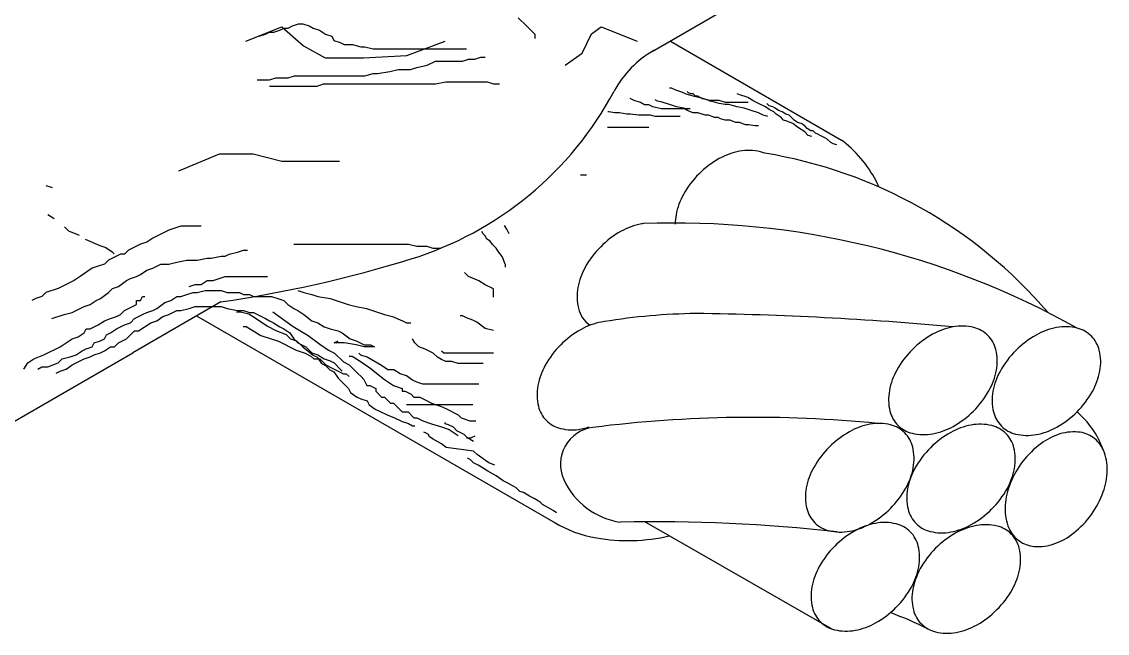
# Model space of a CAD drawing. Extents: x -800 to 12181, y -6101 to 2255.
# Drawn here: x 11433.9 to 11495.1, y 1211.7 to 1246.2 of the extents above; entities that cross this region are included whole.
import ezdxf

# ---------------------------------------------------------------- set-up
doc = ezdxf.new("R2010")
doc.units = 0
doc.header["$MEASUREMENT"] = 0
doc.layers.add('15', color=1, linetype='CONTINUOUS')

msp = doc.modelspace()

# ---------------------------------------------------------------- linework, layer by layer
at = {"layer": '15'}
for p, q in [((11479.928, 1250.546, -8.914), (11469.455, 1244.476, -8.914)), ((11470.489, 1245.075, -8.914), (11480.131, 1239.496, -8.914)), ((11445.115, 1230.368, -8.914), (11440.157, 1227.495, -8.914)), ((11443.75, 1229.577, -8.914), (11464.111, 1217.822, -8.914)), ((11423.584, 1217.927, -8.914), (11440.157, 1227.495, -8.914)), ((11479.566, 1211.921, -8.914), (11469.041, 1217.953, -8.914))]:
    msp.add_line(p, q, dxfattribs=at)
at = {"layer": '15', "color": 1}
for p, q in [((11461.903, 1246.397, -8.914), (11462.371, 1245.93, -8.914)), ((11448.459, 1245.696, -8.914), (11448.693, 1245.813, -8.914)), ((11448.693, 1245.813, -8.914), (11448.927, 1245.813, -8.914)), ((11448.927, 1245.813, -8.914), (11449.161, 1245.93, -8.914)), ((11449.161, 1245.93, -8.914), (11449.512, 1246.047, -8.914)), ((11449.512, 1246.047, -8.914), (11449.745, 1246.047, -8.914)), ((11449.745, 1246.047, -8.914), (11450.096, 1245.93, -8.914)), ((11450.096, 1245.93, -8.914), (11450.33, 1245.813, -8.914)), ((11450.33, 1245.813, -8.914), (11450.681, 1245.696, -8.914)), ((11462.371, 1245.93, -8.914), (11462.838, 1245.463, -8.914)), ((11447.29, 1245.346, -8.914), (11447.641, 1245.463, -8.914)), ((11447.641, 1245.463, -8.914), (11447.875, 1245.58, -8.914)), ((11447.875, 1245.58, -8.914), (11448.109, 1245.58, -8.914)), ((11448.109, 1245.58, -8.914), (11448.459, 1245.696, -8.914)), ((11450.681, 1245.696, -8.914), (11451.031, 1245.463, -8.914)), ((11451.031, 1245.463, -8.914), (11451.382, 1245.346, -8.914)), ((11451.382, 1245.346, -8.914), (11451.499, 1245.112, -8.914)), ((11462.838, 1245.463, -8.914), (11462.838, 1245.229, -8.914)), ((11451.499, 1245.112, -8.914), (11451.85, 1244.995, -8.914)), ((11451.85, 1244.995, -8.914), (11452.083, 1244.878, -8.914)), ((11452.083, 1244.878, -8.914), (11452.551, 1244.878, -8.914)), ((11452.551, 1244.878, -8.914), (11453.019, 1244.762, -8.914)), ((11453.019, 1244.762, -8.914), (11453.252, 1244.762, -8.914)), ((11453.252, 1244.762, -8.914), (11453.72, 1244.645, -8.914)), ((11453.72, 1244.645, -8.914), (11458.981, 1244.645, -8.914)), ((11456.76, 1243.71, -8.914), (11457.227, 1243.944, -8.914)), ((11457.227, 1243.944, -8.914), (11458.747, 1243.944, -8.914)), ((11458.747, 1243.944, -8.914), (11459.098, 1244.061, -8.914)), ((11459.098, 1244.061, -8.914), (11459.448, 1244.061, -8.914)), ((11459.448, 1244.061, -8.914), (11459.799, 1244.177, -8.914)), ((11459.799, 1244.177, -8.914), (11460.033, 1244.177, -8.914)), ((11453.954, 1243.243, -8.914), (11454.655, 1243.36, -8.914)), ((11454.655, 1243.36, -8.914), (11455.123, 1243.476, -8.914)), ((11455.123, 1243.476, -8.914), (11455.824, 1243.476, -8.914)), ((11455.824, 1243.476, -8.914), (11456.175, 1243.593, -8.914)), ((11456.175, 1243.593, -8.914), (11456.76, 1243.71, -8.914)), ((11447.174, 1242.892, -8.914), (11447.875, 1242.892, -8.914)), ((11447.875, 1242.892, -8.914), (11448.226, 1243.009, -8.914)), ((11448.226, 1243.009, -8.914), (11448.927, 1243.009, -8.914)), ((11448.927, 1243.009, -8.914), (11449.278, 1243.126, -8.914)), ((11449.278, 1243.126, -8.914), (11453.252, 1243.126, -8.914)), ((11453.252, 1243.126, -8.914), (11453.72, 1243.243, -8.914)), ((11453.72, 1243.243, -8.914), (11453.954, 1243.243, -8.914)), ((11457.227, 1242.658, -8.914), (11457.812, 1242.775, -8.914)), ((11457.812, 1242.775, -8.914), (11460.15, 1242.775, -8.914)), ((11460.15, 1242.775, -8.914), (11460.5, 1242.658, -8.914)), ((11447.875, 1242.542, -8.914), (11450.564, 1242.542, -8.914)), ((11450.564, 1242.542, -8.914), (11450.914, 1242.658, -8.914)), ((11450.914, 1242.658, -8.914), (11457.227, 1242.658, -8.914)), ((11460.5, 1242.658, -8.914), (11460.851, 1242.658, -8.914)), ((11470.554, 1242.425, -8.914), (11470.437, 1242.425, -8.914)), ((11470.788, 1242.308, -8.914), (11470.554, 1242.425, -8.914)), ((11471.138, 1242.191, -8.914), (11470.788, 1242.308, -8.914)), ((11471.372, 1242.074, -8.914), (11471.138, 1242.191, -8.914)), ((11471.502, 1242.162, -8.914), (11471.435, 1242.229, -8.914)), ((11471.636, 1242.095, -8.914), (11471.502, 1242.162, -8.914)), ((11468.45, 1241.724, -8.914), (11468.216, 1241.841, -8.914)), ((11468.8, 1241.607, -8.914), (11468.45, 1241.724, -8.914)), ((11469.034, 1241.49, -8.914), (11468.8, 1241.607, -8.914)), ((11469.761, 1241.694, -8.914), (11469.627, 1241.761, -8.914)), ((11470.029, 1241.627, -8.914), (11469.761, 1241.694, -8.914)), ((11470.431, 1241.493, -8.914), (11470.029, 1241.627, -8.914)), ((11471.84, 1241.957, -8.914), (11471.372, 1242.074, -8.914)), ((11471.77, 1242.095, -8.914), (11471.636, 1242.095, -8.914)), ((11471.904, 1241.961, -8.914), (11471.77, 1242.095, -8.914)), ((11472.308, 1241.841, -8.914), (11471.84, 1241.957, -8.914)), ((11472.038, 1241.961, -8.914), (11471.904, 1241.961, -8.914)), ((11472.172, 1241.894, -8.914), (11472.038, 1241.961, -8.914)), ((11472.306, 1241.827, -8.914), (11472.172, 1241.894, -8.914)), ((11472.574, 1241.761, -8.914), (11472.306, 1241.827, -8.914)), ((11472.658, 1241.724, -8.914), (11472.308, 1241.841, -8.914)), ((11472.708, 1241.694, -8.914), (11472.574, 1241.761, -8.914)), ((11473.243, 1241.724, -8.914), (11472.658, 1241.724, -8.914)), ((11472.976, 1241.627, -8.914), (11472.708, 1241.694, -8.914)), ((11473.244, 1241.56, -8.914), (11472.976, 1241.627, -8.914)), ((11473.593, 1241.607, -8.914), (11473.243, 1241.724, -8.914)), ((11473.578, 1241.493, -8.914), (11473.244, 1241.56, -8.914)), ((11474.879, 1241.607, -8.914), (11473.593, 1241.607, -8.914)), ((11474.449, 1242.028, -8.914), (11474.248, 1242.095, -8.914)), ((11474.65, 1241.961, -8.914), (11474.449, 1242.028, -8.914)), ((11474.851, 1241.894, -8.914), (11474.65, 1241.961, -8.914)), ((11475.186, 1241.694, -8.914), (11474.851, 1241.894, -8.914)), ((11475.454, 1241.56, -8.914), (11475.186, 1241.694, -8.914)), ((11475.855, 1241.359, -8.914), (11475.454, 1241.56, -8.914)), ((11476.056, 1241.426, -8.914), (11475.922, 1241.56, -8.914)), ((11467.015, 1241.091, -8.914), (11466.948, 1241.091, -8.914)), ((11467.35, 1241.024, -8.914), (11467.015, 1241.091, -8.914)), ((11467.618, 1241.024, -8.914), (11467.35, 1241.024, -8.914)), ((11468.02, 1240.957, -8.914), (11467.618, 1241.024, -8.914)), ((11468.221, 1240.957, -8.914), (11468.02, 1240.957, -8.914)), ((11468.69, 1240.89, -8.914), (11468.221, 1240.957, -8.914)), ((11469.359, 1240.89, -8.914), (11468.69, 1240.89, -8.914)), ((11469.268, 1241.49, -8.914), (11469.034, 1241.49, -8.914)), ((11469.502, 1241.373, -8.914), (11469.268, 1241.49, -8.914)), ((11469.627, 1240.823, -8.914), (11469.359, 1240.89, -8.914)), ((11469.969, 1241.256, -8.914), (11469.502, 1241.373, -8.914)), ((11471.606, 1241.256, -8.914), (11469.969, 1241.256, -8.914)), ((11470.833, 1241.359, -8.914), (11470.431, 1241.493, -8.914)), ((11471.235, 1241.292, -8.914), (11470.833, 1241.359, -8.914)), ((11471.435, 1241.158, -8.914), (11471.235, 1241.292, -8.914)), ((11471.77, 1241.024, -8.914), (11471.435, 1241.158, -8.914)), ((11472.038, 1241.024, -8.914), (11471.77, 1241.024, -8.914)), ((11472.44, 1240.89, -8.914), (11472.038, 1241.024, -8.914)), ((11472.641, 1240.89, -8.914), (11472.44, 1240.89, -8.914)), ((11472.842, 1240.823, -8.914), (11472.641, 1240.89, -8.914)), ((11473.779, 1241.493, -8.914), (11473.578, 1241.493, -8.914)), ((11474.047, 1241.426, -8.914), (11473.779, 1241.493, -8.914)), ((11474.248, 1241.359, -8.914), (11474.047, 1241.426, -8.914)), ((11474.65, 1241.292, -8.914), (11474.248, 1241.359, -8.914)), ((11475.052, 1241.158, -8.914), (11474.65, 1241.292, -8.914)), ((11475.454, 1241.024, -8.914), (11475.052, 1241.158, -8.914)), ((11475.722, 1240.89, -8.914), (11475.454, 1241.024, -8.914)), ((11475.989, 1240.823, -8.914), (11475.722, 1240.89, -8.914)), ((11476.056, 1241.225, -8.914), (11475.855, 1241.359, -8.914)), ((11476.257, 1241.359, -8.914), (11476.056, 1241.426, -8.914)), ((11476.324, 1241.091, -8.914), (11476.056, 1241.225, -8.914)), ((11476.391, 1241.292, -8.914), (11476.257, 1241.359, -8.914)), ((11476.458, 1240.957, -8.914), (11476.324, 1241.091, -8.914)), ((11476.592, 1241.158, -8.914), (11476.391, 1241.292, -8.914)), ((11476.726, 1240.757, -8.914), (11476.458, 1240.957, -8.914)), ((11476.793, 1241.091, -8.914), (11476.592, 1241.158, -8.914)), ((11476.994, 1240.957, -8.914), (11476.793, 1241.091, -8.914)), ((11477.195, 1240.89, -8.914), (11476.994, 1240.957, -8.914)), ((11477.463, 1240.623, -8.914), (11477.195, 1240.89, -8.914)), ((11471.034, 1240.823, -8.914), (11469.627, 1240.823, -8.914)), ((11472.976, 1240.757, -8.914), (11472.842, 1240.823, -8.914)), ((11473.177, 1240.757, -8.914), (11472.976, 1240.757, -8.914)), ((11473.311, 1240.69, -8.914), (11473.177, 1240.757, -8.914)), ((11473.578, 1240.623, -8.914), (11473.311, 1240.69, -8.914)), ((11473.846, 1240.623, -8.914), (11473.578, 1240.623, -8.914)), ((11474.181, 1240.489, -8.914), (11473.846, 1240.623, -8.914)), ((11474.382, 1240.489, -8.914), (11474.181, 1240.489, -8.914)), ((11474.717, 1240.355, -8.914), (11474.382, 1240.489, -8.914)), ((11474.918, 1240.355, -8.914), (11474.717, 1240.355, -8.914)), ((11475.253, 1240.288, -8.914), (11474.918, 1240.355, -8.914)), ((11475.454, 1240.288, -8.914), (11475.253, 1240.288, -8.914)), ((11476.86, 1240.623, -8.914), (11476.726, 1240.757, -8.914)), ((11477.061, 1240.556, -8.914), (11476.86, 1240.623, -8.914)), ((11477.396, 1240.422, -8.914), (11477.061, 1240.556, -8.914)), ((11477.664, 1240.221, -8.914), (11477.396, 1240.422, -8.914)), ((11477.664, 1240.489, -8.914), (11477.463, 1240.623, -8.914)), ((11477.865, 1240.422, -8.914), (11477.664, 1240.489, -8.914)), ((11478.065, 1240.288, -8.914), (11477.865, 1240.422, -8.914)), ((11478.199, 1240.154, -8.914), (11478.065, 1240.288, -8.914)), ((11469.268, 1240.205, -8.914), (11466.93, 1240.205, -8.914)), ((11478.065, 1239.953, -8.914), (11477.664, 1240.221, -8.914)), ((11478.266, 1239.752, -8.914), (11478.065, 1239.953, -8.914)), ((11478.4, 1240.02, -8.914), (11478.199, 1240.154, -8.914)), ((11478.467, 1239.686, -8.914), (11478.266, 1239.752, -8.914)), ((11478.534, 1240.02, -8.914), (11478.4, 1240.02, -8.914)), ((11478.668, 1239.886, -8.914), (11478.534, 1240.02, -8.914)), ((11478.802, 1239.819, -8.914), (11478.668, 1239.886, -8.914)), ((11478.936, 1239.752, -8.914), (11478.802, 1239.819, -8.914)), ((11479.204, 1239.619, -8.914), (11478.936, 1239.752, -8.914)), ((11479.338, 1239.552, -8.914), (11479.204, 1239.619, -8.914)), ((11479.539, 1239.351, -8.914), (11479.338, 1239.552, -8.914)), ((11479.673, 1239.284, -8.914), (11479.539, 1239.351, -8.914)), ((11479.874, 1239.217, -8.914), (11479.673, 1239.284, -8.914)), ((11465.761, 1237.517, -8.914), (11465.41, 1237.517, -8.914)), ((11435.249, 1236.933, -8.914), (11435.6, 1236.816, -8.914)), ((11435.366, 1235.297, -8.914), (11435.717, 1235.064, -8.914)), ((11436.302, 1234.596, -8.914), (11436.535, 1234.363, -8.914)), ((11436.535, 1234.363, -8.914), (11437.12, 1234.129, -8.914)), ((11442.189, 1234.417, -8.914), (11441.28, 1233.962, -8.914)), ((11442.871, 1234.644, -8.914), (11442.189, 1234.417, -8.914)), ((11444.008, 1234.644, -8.914), (11442.871, 1234.644, -8.914)), ((11459.917, 1234.197, -8.914), (11459.85, 1234.331, -8.914)), ((11460.051, 1234.063, -8.914), (11459.917, 1234.197, -8.914)), ((11461.256, 1234.465, -8.914), (11461.122, 1234.665, -8.914)), ((11461.39, 1234.197, -8.914), (11461.256, 1234.465, -8.914)), ((11437.471, 1233.895, -8.914), (11438.289, 1233.545, -8.914)), ((11438.289, 1233.545, -8.914), (11438.64, 1233.428, -8.914)), ((11440.598, 1233.621, -8.914), (11440.37, 1233.508, -8.914)), ((11440.939, 1233.735, -8.914), (11440.598, 1233.621, -8.914)), ((11441.28, 1233.962, -8.914), (11440.939, 1233.735, -8.914)), ((11449.238, 1233.621, -8.914), (11455.718, 1233.621, -8.914)), ((11455.718, 1233.621, -8.914), (11456.173, 1233.508, -8.914)), ((11460.117, 1233.929, -8.914), (11460.051, 1234.063, -8.914)), ((11460.318, 1233.795, -8.914), (11460.117, 1233.929, -8.914)), ((11460.452, 1233.594, -8.914), (11460.318, 1233.795, -8.914)), ((11460.653, 1233.394, -8.914), (11460.452, 1233.594, -8.914)), ((11438.64, 1233.428, -8.914), (11438.99, 1233.194, -8.914)), ((11438.99, 1233.194, -8.914), (11439.107, 1233.077, -8.914)), ((11439.461, 1233.053, -8.914), (11439.006, 1232.826, -8.914)), ((11439.688, 1233.053, -8.914), (11439.461, 1233.053, -8.914)), ((11439.915, 1233.281, -8.914), (11439.688, 1233.053, -8.914)), ((11440.143, 1233.394, -8.914), (11439.915, 1233.281, -8.914)), ((11440.37, 1233.508, -8.914), (11440.143, 1233.394, -8.914)), ((11444.577, 1232.826, -8.914), (11445.145, 1232.94, -8.914)), ((11445.145, 1232.94, -8.914), (11445.373, 1232.94, -8.914)), ((11445.373, 1232.94, -8.914), (11445.6, 1233.053, -8.914)), ((11445.6, 1233.053, -8.914), (11446.055, 1233.167, -8.914)), ((11446.055, 1233.167, -8.914), (11446.396, 1233.281, -8.914)), ((11446.396, 1233.281, -8.914), (11446.623, 1233.281, -8.914)), ((11456.173, 1233.508, -8.914), (11456.742, 1233.508, -8.914)), ((11456.742, 1233.508, -8.914), (11457.083, 1233.394, -8.914)), ((11457.083, 1233.394, -8.914), (11457.538, 1233.394, -8.914)), ((11460.787, 1233.193, -8.914), (11460.653, 1233.394, -8.914)), ((11460.988, 1232.925, -8.914), (11460.787, 1233.193, -8.914)), ((11461.055, 1232.791, -8.914), (11460.988, 1232.925, -8.914)), ((11438.21, 1232.372, -8.914), (11437.869, 1232.258, -8.914)), ((11438.551, 1232.485, -8.914), (11438.21, 1232.372, -8.914)), ((11438.779, 1232.712, -8.914), (11438.551, 1232.485, -8.914)), ((11439.006, 1232.826, -8.914), (11438.779, 1232.712, -8.914)), ((11441.28, 1232.258, -8.914), (11441.734, 1232.485, -8.914)), ((11441.734, 1232.485, -8.914), (11442.189, 1232.485, -8.914)), ((11442.189, 1232.485, -8.914), (11442.644, 1232.599, -8.914)), ((11442.644, 1232.599, -8.914), (11443.212, 1232.712, -8.914)), ((11443.212, 1232.712, -8.914), (11443.781, 1232.712, -8.914)), ((11443.781, 1232.712, -8.914), (11444.349, 1232.826, -8.914)), ((11444.349, 1232.826, -8.914), (11444.577, 1232.826, -8.914)), ((11461.122, 1232.59, -8.914), (11461.055, 1232.791, -8.914)), ((11461.189, 1232.456, -8.914), (11461.122, 1232.59, -8.914)), ((11461.189, 1232.323, -8.914), (11461.189, 1232.456, -8.914)), ((11437.187, 1231.803, -8.914), (11436.846, 1231.576, -8.914)), ((11437.869, 1232.258, -8.914), (11437.187, 1231.803, -8.914)), ((11440.029, 1231.69, -8.914), (11440.37, 1231.803, -8.914)), ((11440.37, 1231.803, -8.914), (11440.598, 1231.917, -8.914)), ((11440.598, 1231.917, -8.914), (11440.939, 1232.144, -8.914)), ((11440.939, 1232.144, -8.914), (11441.28, 1232.258, -8.914)), ((11445.032, 1231.69, -8.914), (11445.373, 1231.803, -8.914)), ((11445.373, 1231.803, -8.914), (11447.76, 1231.803, -8.914)), ((11459.098, 1231.792, -8.914), (11458.864, 1232.026, -8.914)), ((11459.682, 1231.558, -8.914), (11459.098, 1231.792, -8.914)), ((11435.936, 1231.122, -8.914), (11435.254, 1230.894, -8.914)), ((11436.846, 1231.576, -8.914), (11435.936, 1231.122, -8.914)), ((11438.779, 1230.894, -8.914), (11439.006, 1231.122, -8.914)), ((11439.006, 1231.122, -8.914), (11439.347, 1231.235, -8.914)), ((11439.347, 1231.235, -8.914), (11439.802, 1231.576, -8.914)), ((11439.802, 1231.576, -8.914), (11440.029, 1231.69, -8.914)), ((11443.326, 1231.235, -8.914), (11443.667, 1231.349, -8.914)), ((11443.667, 1231.349, -8.914), (11444.008, 1231.349, -8.914)), ((11444.008, 1231.349, -8.914), (11444.349, 1231.576, -8.914)), ((11444.349, 1231.576, -8.914), (11444.69, 1231.576, -8.914)), ((11444.69, 1231.576, -8.914), (11445.032, 1231.69, -8.914)), ((11460.033, 1231.325, -8.914), (11459.682, 1231.558, -8.914)), ((11460.5, 1231.091, -8.914), (11460.033, 1231.325, -8.914)), ((11460.5, 1230.624, -8.914), (11460.5, 1231.091, -8.914)), ((11434.686, 1230.553, -8.914), (11434.458, 1230.44, -8.914)), ((11435.027, 1230.667, -8.914), (11434.686, 1230.553, -8.914)), ((11435.254, 1230.894, -8.914), (11435.027, 1230.667, -8.914)), ((11438.096, 1230.44, -8.914), (11438.324, 1230.553, -8.914)), ((11438.324, 1230.553, -8.914), (11438.779, 1230.894, -8.914)), ((11440.598, 1230.44, -8.914), (11440.711, 1230.667, -8.914)), ((11440.711, 1230.667, -8.914), (11440.825, 1230.667, -8.914)), ((11442.303, 1230.44, -8.914), (11442.644, 1230.667, -8.914)), ((11442.644, 1230.667, -8.914), (11442.871, 1230.667, -8.914)), ((11442.871, 1230.667, -8.914), (11443.212, 1230.781, -8.914)), ((11443.212, 1230.781, -8.914), (11443.554, 1230.894, -8.914)), ((11443.554, 1230.894, -8.914), (11443.781, 1230.894, -8.914)), ((11443.781, 1230.894, -8.914), (11444.236, 1231.008, -8.914)), ((11444.236, 1231.008, -8.914), (11445.145, 1231.008, -8.914)), ((11445.145, 1231.008, -8.914), (11445.486, 1230.894, -8.914)), ((11445.486, 1230.894, -8.914), (11446.168, 1230.894, -8.914)), ((11446.168, 1230.894, -8.914), (11446.396, 1230.781, -8.914)), ((11446.396, 1230.781, -8.914), (11446.737, 1230.781, -8.914)), ((11446.737, 1230.781, -8.914), (11446.964, 1230.667, -8.914)), ((11446.964, 1230.667, -8.914), (11447.987, 1230.667, -8.914)), ((11447.987, 1230.667, -8.914), (11448.329, 1230.553, -8.914)), ((11448.329, 1230.553, -8.914), (11448.67, 1230.44, -8.914)), ((11449.465, 1231.008, -8.914), (11449.807, 1230.894, -8.914)), ((11449.807, 1230.894, -8.914), (11450.261, 1230.781, -8.914)), ((11450.261, 1230.781, -8.914), (11450.602, 1230.667, -8.914)), ((11450.602, 1230.667, -8.914), (11451.285, 1230.553, -8.914)), ((11451.285, 1230.553, -8.914), (11451.626, 1230.44, -8.914)), ((11436.732, 1229.758, -8.914), (11437.414, 1230.099, -8.914)), ((11437.414, 1230.099, -8.914), (11437.755, 1230.212, -8.914)), ((11437.755, 1230.212, -8.914), (11438.096, 1230.44, -8.914)), ((11439.461, 1229.644, -8.914), (11439.688, 1229.872, -8.914)), ((11439.688, 1229.872, -8.914), (11439.915, 1229.985, -8.914)), ((11439.915, 1229.985, -8.914), (11440.143, 1230.099, -8.914)), ((11440.143, 1230.099, -8.914), (11440.37, 1230.212, -8.914)), ((11440.37, 1230.44, -8.914), (11440.598, 1230.44, -8.914)), ((11440.37, 1230.212, -8.914), (11440.37, 1230.44, -8.914)), ((11440.939, 1229.758, -8.914), (11441.28, 1229.872, -8.914)), ((11441.28, 1229.872, -8.914), (11441.507, 1229.985, -8.914)), ((11441.507, 1229.985, -8.914), (11441.962, 1230.326, -8.914)), ((11441.962, 1230.326, -8.914), (11442.303, 1230.44, -8.914)), ((11442.189, 1229.644, -8.914), (11442.644, 1229.872, -8.914)), ((11442.644, 1229.872, -8.914), (11442.871, 1229.872, -8.914)), ((11442.871, 1229.872, -8.914), (11443.326, 1229.985, -8.914)), ((11443.326, 1229.985, -8.914), (11443.667, 1230.099, -8.914)), ((11443.667, 1230.099, -8.914), (11445.145, 1230.099, -8.914)), ((11445.145, 1230.099, -8.914), (11445.486, 1229.985, -8.914)), ((11445.486, 1229.985, -8.914), (11446.055, 1229.872, -8.914)), ((11446.055, 1229.872, -8.914), (11446.396, 1229.872, -8.914)), ((11446.396, 1229.872, -8.914), (11446.737, 1229.758, -8.914)), ((11448.67, 1230.44, -8.914), (11448.897, 1230.212, -8.914)), ((11448.897, 1230.212, -8.914), (11449.238, 1229.985, -8.914)), ((11449.238, 1229.985, -8.914), (11449.465, 1229.872, -8.914)), ((11449.465, 1229.872, -8.914), (11449.807, 1229.644, -8.914)), ((11451.626, 1230.44, -8.914), (11452.308, 1230.212, -8.914)), ((11452.308, 1230.212, -8.914), (11452.763, 1230.099, -8.914)), ((11452.763, 1230.099, -8.914), (11453.331, 1229.985, -8.914)), ((11453.331, 1229.985, -8.914), (11453.672, 1229.872, -8.914)), ((11453.672, 1229.872, -8.914), (11454.354, 1229.644, -8.914)), ((11435.595, 1229.417, -8.914), (11436.277, 1229.644, -8.914)), ((11436.277, 1229.644, -8.914), (11436.732, 1229.758, -8.914)), ((11438.21, 1229.076, -8.914), (11438.551, 1229.303, -8.914)), ((11438.551, 1229.303, -8.914), (11438.892, 1229.417, -8.914)), ((11438.892, 1229.417, -8.914), (11439.233, 1229.531, -8.914)), ((11439.233, 1229.531, -8.914), (11439.461, 1229.644, -8.914)), ((11440.029, 1229.19, -8.914), (11440.256, 1229.417, -8.914)), ((11440.256, 1229.417, -8.914), (11440.711, 1229.644, -8.914)), ((11440.711, 1229.644, -8.914), (11440.939, 1229.758, -8.914)), ((11441.166, 1229.19, -8.914), (11441.507, 1229.303, -8.914)), ((11441.507, 1229.303, -8.914), (11441.848, 1229.531, -8.914)), ((11441.848, 1229.531, -8.914), (11442.189, 1229.644, -8.914)), ((11446.005, 1229.806, -8.914), (11446.238, 1229.806, -8.914)), ((11446.238, 1229.806, -8.914), (11446.706, 1229.689, -8.914)), ((11446.706, 1229.689, -8.914), (11447.057, 1229.455, -8.914)), ((11446.737, 1229.758, -8.914), (11446.964, 1229.758, -8.914)), ((11446.964, 1229.758, -8.914), (11447.192, 1229.644, -8.914)), ((11447.057, 1229.455, -8.914), (11447.758, 1228.988, -8.914)), ((11447.192, 1229.644, -8.914), (11447.419, 1229.531, -8.914)), ((11447.419, 1229.531, -8.914), (11447.646, 1229.417, -8.914)), ((11447.646, 1229.417, -8.914), (11447.874, 1229.303, -8.914)), ((11447.874, 1229.303, -8.914), (11448.101, 1229.19, -8.914)), ((11448.049, 1229.798, -8.914), (11449.211, 1228.968, -8.914)), ((11449.807, 1229.644, -8.914), (11450.261, 1229.303, -8.914)), ((11450.261, 1229.303, -8.914), (11450.602, 1229.19, -8.914)), ((11454.354, 1229.644, -8.914), (11454.809, 1229.531, -8.914)), ((11454.809, 1229.531, -8.914), (11455.377, 1229.303, -8.914)), ((11455.377, 1229.303, -8.914), (11455.605, 1229.19, -8.914)), ((11458.747, 1229.572, -8.914), (11458.63, 1229.572, -8.914)), ((11458.981, 1229.455, -8.914), (11458.747, 1229.572, -8.914)), ((11459.331, 1229.338, -8.914), (11458.981, 1229.455, -8.914)), ((11459.565, 1229.222, -8.914), (11459.331, 1229.338, -8.914)), ((11437.414, 1228.622, -8.914), (11437.528, 1228.849, -8.914)), ((11437.528, 1228.849, -8.914), (11437.755, 1228.849, -8.914)), ((11437.755, 1228.849, -8.914), (11438.21, 1229.076, -8.914)), ((11438.892, 1228.622, -8.914), (11439.233, 1228.849, -8.914)), ((11439.233, 1228.849, -8.914), (11439.688, 1229.076, -8.914)), ((11439.688, 1229.076, -8.914), (11440.029, 1229.19, -8.914)), ((11440.029, 1228.508, -8.914), (11440.256, 1228.735, -8.914)), ((11440.256, 1228.735, -8.914), (11440.484, 1228.735, -8.914)), ((11440.484, 1228.735, -8.914), (11441.166, 1229.19, -8.914)), ((11446.389, 1228.968, -8.914), (11446.555, 1228.968, -8.914)), ((11446.555, 1228.968, -8.914), (11447.385, 1228.471, -8.914)), ((11447.758, 1228.988, -8.914), (11448.226, 1228.754, -8.914)), ((11448.101, 1229.19, -8.914), (11448.442, 1228.963, -8.914)), ((11448.226, 1228.754, -8.914), (11448.81, 1228.52, -8.914)), ((11448.442, 1228.963, -8.914), (11448.67, 1228.849, -8.914)), ((11448.67, 1228.849, -8.914), (11449.011, 1228.622, -8.914)), ((11449.211, 1228.968, -8.914), (11450.041, 1228.471, -8.914)), ((11450.602, 1229.19, -8.914), (11450.943, 1228.963, -8.914)), ((11450.943, 1228.963, -8.914), (11451.285, 1228.849, -8.914)), ((11451.285, 1228.849, -8.914), (11451.739, 1228.735, -8.914)), ((11451.739, 1228.735, -8.914), (11451.967, 1228.622, -8.914)), ((11455.605, 1229.19, -8.914), (11455.832, 1229.19, -8.914)), ((11460.033, 1228.871, -8.914), (11459.565, 1229.222, -8.914)), ((11460.5, 1228.754, -8.914), (11460.033, 1228.871, -8.914)), ((11436.05, 1227.826, -8.914), (11436.391, 1228.053, -8.914)), ((11436.391, 1228.053, -8.914), (11436.732, 1228.281, -8.914)), ((11436.732, 1228.281, -8.914), (11437.073, 1228.394, -8.914)), ((11437.073, 1228.394, -8.914), (11437.414, 1228.622, -8.914)), ((11437.869, 1227.826, -8.914), (11437.983, 1228.053, -8.914)), ((11437.983, 1228.053, -8.914), (11438.324, 1228.167, -8.914)), ((11438.324, 1228.167, -8.914), (11438.551, 1228.281, -8.914)), ((11438.551, 1228.281, -8.914), (11438.665, 1228.508, -8.914)), ((11438.665, 1228.508, -8.914), (11438.892, 1228.622, -8.914)), ((11439.12, 1227.826, -8.914), (11439.347, 1228.053, -8.914)), ((11439.347, 1228.053, -8.914), (11439.574, 1228.167, -8.914)), ((11439.574, 1228.167, -8.914), (11439.802, 1228.281, -8.914)), ((11439.802, 1228.281, -8.914), (11440.029, 1228.508, -8.914)), ((11447.385, 1228.471, -8.914), (11448.381, 1228.139, -8.914)), ((11448.381, 1228.139, -8.914), (11449.377, 1227.641, -8.914)), ((11448.81, 1228.52, -8.914), (11449.044, 1228.287, -8.914)), ((11449.011, 1228.622, -8.914), (11449.238, 1228.281, -8.914)), ((11449.044, 1228.287, -8.914), (11449.395, 1228.17, -8.914)), ((11449.238, 1228.281, -8.914), (11449.465, 1228.053, -8.914)), ((11449.395, 1228.17, -8.914), (11449.745, 1227.819, -8.914)), ((11449.465, 1228.053, -8.914), (11449.92, 1227.826, -8.914)), ((11450.041, 1228.471, -8.914), (11450.706, 1227.973, -8.914)), ((11451.512, 1228.053, -8.914), (11451.739, 1228.167, -8.914)), ((11452.08, 1228.053, -8.914), (11451.512, 1228.053, -8.914)), ((11451.967, 1228.622, -8.914), (11452.421, 1228.281, -8.914)), ((11452.763, 1227.94, -8.914), (11452.08, 1228.053, -8.914)), ((11452.421, 1228.281, -8.914), (11452.763, 1228.167, -8.914)), ((11452.763, 1228.167, -8.914), (11453.217, 1227.94, -8.914)), ((11456.058, 1228.053, -8.914), (11455.941, 1228.287, -8.914)), ((11456.292, 1227.819, -8.914), (11456.058, 1228.053, -8.914)), ((11435.14, 1227.372, -8.914), (11435.368, 1227.485, -8.914)), ((11435.368, 1227.485, -8.914), (11435.823, 1227.713, -8.914)), ((11435.823, 1227.713, -8.914), (11436.05, 1227.826, -8.914)), ((11436.959, 1227.372, -8.914), (11437.301, 1227.599, -8.914)), ((11437.301, 1227.599, -8.914), (11437.528, 1227.713, -8.914)), ((11437.528, 1227.713, -8.914), (11437.869, 1227.826, -8.914)), ((11437.983, 1227.372, -8.914), (11438.324, 1227.485, -8.914)), ((11438.324, 1227.485, -8.914), (11438.551, 1227.599, -8.914)), ((11438.551, 1227.599, -8.914), (11438.892, 1227.826, -8.914)), ((11438.892, 1227.826, -8.914), (11439.12, 1227.826, -8.914)), ((11449.377, 1227.641, -8.914), (11449.875, 1227.475, -8.914)), ((11449.745, 1227.819, -8.914), (11450.33, 1227.352, -8.914)), ((11449.875, 1227.475, -8.914), (11450.207, 1227.309, -8.914)), ((11449.92, 1227.826, -8.914), (11450.261, 1227.485, -8.914)), ((11450.261, 1227.485, -8.914), (11450.602, 1227.372, -8.914)), ((11450.706, 1227.973, -8.914), (11451.204, 1227.641, -8.914)), ((11451.204, 1227.641, -8.914), (11451.536, 1227.475, -8.914)), ((11451.536, 1227.475, -8.914), (11451.702, 1227.309, -8.914)), ((11453.217, 1227.826, -8.914), (11452.763, 1227.94, -8.914)), ((11453.019, 1227.352, -8.914), (11452.902, 1227.469, -8.914)), ((11453.217, 1227.94, -8.914), (11453.558, 1227.94, -8.914)), ((11453.786, 1227.826, -8.914), (11453.217, 1227.826, -8.914)), ((11453.558, 1227.94, -8.914), (11453.786, 1227.826, -8.914)), ((11456.643, 1227.703, -8.914), (11456.292, 1227.819, -8.914)), ((11457.11, 1227.469, -8.914), (11456.643, 1227.703, -8.914)), ((11457.344, 1227.235, -8.914), (11457.11, 1227.469, -8.914)), ((11457.695, 1227.469, -8.914), (11457.578, 1227.586, -8.914)), ((11460.5, 1227.469, -8.914), (11457.695, 1227.469, -8.914)), ((11434.003, 1226.576, -8.914), (11434.231, 1226.917, -8.914)), ((11434.231, 1226.917, -8.914), (11434.572, 1227.144, -8.914)), ((11434.572, 1227.144, -8.914), (11435.14, 1227.372, -8.914)), ((11435.368, 1226.69, -8.914), (11435.936, 1226.917, -8.914)), ((11435.936, 1226.917, -8.914), (11436.164, 1227.144, -8.914)), ((11436.164, 1227.144, -8.914), (11436.618, 1227.258, -8.914)), ((11436.391, 1226.576, -8.914), (11436.732, 1226.803, -8.914)), ((11436.618, 1227.258, -8.914), (11436.959, 1227.372, -8.914)), ((11436.732, 1226.803, -8.914), (11436.959, 1226.917, -8.914)), ((11436.959, 1226.917, -8.914), (11437.187, 1227.031, -8.914)), ((11437.187, 1227.031, -8.914), (11437.414, 1227.144, -8.914)), ((11437.414, 1227.144, -8.914), (11437.755, 1227.258, -8.914)), ((11437.755, 1227.258, -8.914), (11437.983, 1227.372, -8.914)), ((11450.207, 1227.309, -8.914), (11450.373, 1227.143, -8.914)), ((11450.33, 1227.352, -8.914), (11450.564, 1227.235, -8.914)), ((11450.373, 1227.143, -8.914), (11450.706, 1227.143, -8.914)), ((11450.564, 1227.235, -8.914), (11450.797, 1226.885, -8.914)), ((11450.602, 1227.372, -8.914), (11450.943, 1227.144, -8.914)), ((11450.706, 1227.143, -8.914), (11450.872, 1226.977, -8.914)), ((11450.797, 1226.885, -8.914), (11451.031, 1226.768, -8.914)), ((11450.872, 1226.977, -8.914), (11451.038, 1226.811, -8.914)), ((11450.943, 1227.144, -8.914), (11451.285, 1227.031, -8.914)), ((11451.038, 1226.811, -8.914), (11451.37, 1226.645, -8.914)), ((11451.285, 1227.031, -8.914), (11451.512, 1226.917, -8.914)), ((11451.512, 1226.917, -8.914), (11451.853, 1226.576, -8.914)), ((11451.702, 1227.309, -8.914), (11451.868, 1227.143, -8.914)), ((11451.868, 1227.143, -8.914), (11452.034, 1226.977, -8.914)), ((11452.034, 1226.977, -8.914), (11452.366, 1226.811, -8.914)), ((11452.366, 1227.309, -8.914), (11452.532, 1227.309, -8.914)), ((11452.366, 1226.811, -8.914), (11452.532, 1226.645, -8.914)), ((11452.532, 1227.309, -8.914), (11453.03, 1226.977, -8.914)), ((11453.369, 1227.235, -8.914), (11453.019, 1227.352, -8.914)), ((11453.03, 1226.977, -8.914), (11453.528, 1226.645, -8.914)), ((11453.603, 1227.118, -8.914), (11453.369, 1227.235, -8.914)), ((11454.188, 1226.768, -8.914), (11453.603, 1227.118, -8.914)), ((11457.578, 1227.118, -8.914), (11457.344, 1227.235, -8.914)), ((11457.812, 1227.001, -8.914), (11457.578, 1227.118, -8.914)), ((11458.162, 1227.001, -8.914), (11457.812, 1227.001, -8.914)), ((11458.513, 1226.885, -8.914), (11458.162, 1227.001, -8.914)), ((11459.916, 1226.885, -8.914), (11458.513, 1226.885, -8.914)), ((11434.799, 1226.576, -8.914), (11435.027, 1226.69, -8.914)), ((11435.027, 1226.69, -8.914), (11435.368, 1226.69, -8.914)), ((11435.823, 1226.349, -8.914), (11436.05, 1226.463, -8.914)), ((11436.05, 1226.463, -8.914), (11436.391, 1226.576, -8.914)), ((11451.031, 1226.768, -8.914), (11451.265, 1226.534, -8.914)), ((11451.265, 1226.534, -8.914), (11451.499, 1226.417, -8.914)), ((11451.37, 1226.645, -8.914), (11451.702, 1226.479, -8.914)), ((11451.499, 1226.417, -8.914), (11451.733, 1226.067, -8.914)), ((11451.702, 1226.479, -8.914), (11452.034, 1226.313, -8.914)), ((11451.853, 1226.576, -8.914), (11451.967, 1226.463, -8.914)), ((11452.034, 1226.313, -8.914), (11452.2, 1226.313, -8.914)), ((11452.2, 1226.313, -8.914), (11452.366, 1226.147, -8.914)), ((11452.532, 1226.645, -8.914), (11452.864, 1226.313, -8.914)), ((11452.864, 1226.313, -8.914), (11453.03, 1226.147, -8.914)), ((11453.528, 1226.645, -8.914), (11454.358, 1225.981, -8.914)), ((11454.538, 1226.534, -8.914), (11454.188, 1226.768, -8.914)), ((11454.889, 1226.534, -8.914), (11454.538, 1226.534, -8.914)), ((11455.24, 1226.3, -8.914), (11454.889, 1226.534, -8.914)), ((11455.59, 1226.184, -8.914), (11455.24, 1226.3, -8.914)), ((11455.941, 1225.95, -8.914), (11455.59, 1226.184, -8.914)), ((11451.733, 1226.067, -8.914), (11451.967, 1225.833, -8.914)), ((11451.967, 1225.833, -8.914), (11452.317, 1225.483, -8.914)), ((11453.03, 1226.147, -8.914), (11453.196, 1225.981, -8.914)), ((11453.196, 1225.981, -8.914), (11453.362, 1225.649, -8.914)), ((11453.362, 1225.649, -8.914), (11453.528, 1225.649, -8.914)), ((11453.528, 1225.649, -8.914), (11453.86, 1225.484, -8.914)), ((11454.358, 1225.981, -8.914), (11454.856, 1225.649, -8.914)), ((11454.856, 1225.649, -8.914), (11455.354, 1225.484, -8.914)), ((11456.175, 1225.833, -8.914), (11455.941, 1225.95, -8.914)), ((11456.526, 1225.716, -8.914), (11456.175, 1225.833, -8.914)), ((11459.682, 1225.716, -8.914), (11456.526, 1225.716, -8.914)), ((11452.317, 1225.483, -8.914), (11452.434, 1225.249, -8.914)), ((11452.434, 1225.249, -8.914), (11452.785, 1225.015, -8.914)), ((11452.785, 1225.015, -8.914), (11453.019, 1224.898, -8.914)), ((11453.86, 1225.484, -8.914), (11453.86, 1225.318, -8.914)), ((11453.86, 1225.318, -8.914), (11454.192, 1224.986, -8.914)), ((11454.192, 1224.986, -8.914), (11454.358, 1224.986, -8.914)), ((11454.358, 1224.986, -8.914), (11454.69, 1224.654, -8.914)), ((11455.354, 1225.484, -8.914), (11455.354, 1225.318, -8.914)), ((11455.354, 1225.318, -8.914), (11455.52, 1225.318, -8.914)), ((11455.52, 1225.318, -8.914), (11455.852, 1225.152, -8.914)), ((11455.852, 1225.152, -8.914), (11456.018, 1224.986, -8.914)), ((11456.018, 1224.986, -8.914), (11456.35, 1224.986, -8.914)), ((11456.35, 1224.986, -8.914), (11456.683, 1224.82, -8.914)), ((11453.019, 1224.898, -8.914), (11453.369, 1224.781, -8.914)), ((11453.369, 1224.781, -8.914), (11453.486, 1224.548, -8.914)), ((11453.486, 1224.548, -8.914), (11453.837, 1224.314, -8.914)), ((11454.69, 1224.654, -8.914), (11454.856, 1224.654, -8.914)), ((11454.856, 1224.654, -8.914), (11455.354, 1224.156, -8.914)), ((11459.331, 1224.548, -8.914), (11455.59, 1224.548, -8.914)), ((11456.683, 1224.82, -8.914), (11457.015, 1224.654, -8.914)), ((11457.015, 1224.654, -8.914), (11457.513, 1224.488, -8.914)), ((11457.513, 1224.488, -8.914), (11457.845, 1224.322, -8.914)), ((11453.837, 1224.314, -8.914), (11454.071, 1224.197, -8.914)), ((11454.071, 1224.197, -8.914), (11454.538, 1223.964, -8.914)), ((11454.538, 1223.964, -8.914), (11454.889, 1223.847, -8.914)), ((11454.889, 1223.847, -8.914), (11455.357, 1223.613, -8.914)), ((11455.354, 1224.156, -8.914), (11455.686, 1224.156, -8.914)), ((11455.686, 1224.156, -8.914), (11456.018, 1223.824, -8.914)), ((11456.018, 1223.824, -8.914), (11456.184, 1223.824, -8.914)), ((11456.184, 1223.824, -8.914), (11456.517, 1223.658, -8.914)), ((11457.845, 1224.322, -8.914), (11458.509, 1223.99, -8.914)), ((11458.509, 1223.99, -8.914), (11458.675, 1223.824, -8.914)), ((11458.675, 1223.824, -8.914), (11459.173, 1223.658, -8.914)), ((11455.357, 1223.613, -8.914), (11455.707, 1223.496, -8.914)), ((11455.707, 1223.496, -8.914), (11455.941, 1223.379, -8.914)), ((11455.941, 1223.379, -8.914), (11456.058, 1223.379, -8.914)), ((11456.517, 1223.658, -8.914), (11457.015, 1223.492, -8.914)), ((11457.015, 1223.492, -8.914), (11457.513, 1223.326, -8.914)), ((11457.513, 1223.326, -8.914), (11458.011, 1223.16, -8.914)), ((11457.774, 1223.487, -8.914), (11457.774, 1223.554, -8.914)), ((11457.974, 1223.42, -8.914), (11457.774, 1223.487, -8.914)), ((11458.242, 1223.286, -8.914), (11457.974, 1223.42, -8.914)), ((11458.011, 1223.16, -8.914), (11458.509, 1222.828, -8.914)), ((11458.443, 1223.085, -8.914), (11458.242, 1223.286, -8.914)), ((11459.173, 1223.658, -8.914), (11459.505, 1223.658, -8.914)), ((11456.702, 1222.951, -8.914), (11456.568, 1223.018, -8.914)), ((11456.836, 1222.885, -8.914), (11456.702, 1222.951, -8.914)), ((11456.903, 1222.751, -8.914), (11456.836, 1222.885, -8.914)), ((11457.104, 1222.617, -8.914), (11456.903, 1222.751, -8.914)), ((11457.238, 1222.55, -8.914), (11457.104, 1222.617, -8.914)), ((11457.573, 1222.349, -8.914), (11457.238, 1222.55, -8.914)), ((11458.845, 1222.885, -8.914), (11458.443, 1223.085, -8.914)), ((11459.046, 1222.684, -8.914), (11458.845, 1222.885, -8.914)), ((11459.214, 1222.678, -8.914), (11458.981, 1222.678, -8.914)), ((11459.381, 1222.483, -8.914), (11459.046, 1222.684, -8.914)), ((11459.448, 1222.795, -8.914), (11459.214, 1222.678, -8.914)), ((11457.841, 1222.148, -8.914), (11457.573, 1222.349, -8.914)), ((11459.381, 1221.947, -8.914), (11457.841, 1222.148, -8.914)), ((11459.582, 1221.747, -8.914), (11459.381, 1221.947, -8.914)), ((11459.18, 1221.479, -8.914), (11459.046, 1221.546, -8.914)), ((11459.381, 1221.278, -8.914), (11459.18, 1221.479, -8.914)), ((11460.051, 1221.412, -8.914), (11459.582, 1221.747, -8.914)), ((11460.251, 1221.278, -8.914), (11460.051, 1221.412, -8.914)), ((11459.649, 1221.144, -8.914), (11459.381, 1221.278, -8.914)), ((11459.984, 1220.943, -8.914), (11459.649, 1221.144, -8.914)), ((11460.184, 1220.81, -8.914), (11459.984, 1220.943, -8.914)), ((11460.653, 1220.542, -8.914), (11460.184, 1220.81, -8.914)), ((11460.586, 1221.144, -8.914), (11460.251, 1221.278, -8.914)), ((11461.055, 1220.274, -8.914), (11460.653, 1220.542, -8.914)), ((11461.323, 1220.14, -8.914), (11461.055, 1220.274, -8.914)), ((11461.658, 1219.939, -8.914), (11461.323, 1220.14, -8.914)), ((11461.792, 1219.872, -8.914), (11461.658, 1219.939, -8.914)), ((11461.993, 1219.672, -8.914), (11461.792, 1219.872, -8.914)), ((11462.194, 1219.605, -8.914), (11461.993, 1219.672, -8.914)), ((11462.528, 1219.404, -8.914), (11462.194, 1219.605, -8.914)), ((11462.796, 1219.27, -8.914), (11462.528, 1219.404, -8.914)), ((11463.131, 1219.069, -8.914), (11462.796, 1219.27, -8.914)), ((11463.265, 1218.935, -8.914), (11463.131, 1219.069, -8.914)), ((11463.6, 1218.735, -8.914), (11463.265, 1218.935, -8.914)), ((11463.868, 1218.601, -8.914), (11463.6, 1218.735, -8.914)), ((11464.069, 1218.467, -8.914), (11463.868, 1218.601, -8.914))]:
    msp.add_line(p, q, dxfattribs=at)
at = {"layer": '15', "color": 1, "elevation": -8.914}
for points in [[(11446.537, 1245.075), (11448.569, 1245.888), (11449.788, 1244.805), (11451.007, 1244.128), (11453.174, 1244.128), (11455.612, 1244.263), (11457.779, 1245.075)], [(11464.552, 1243.722), (11465.5, 1244.398), (11466.042, 1245.482), (11466.584, 1245.888), (11468.615, 1245.075)], [(11442.744, 1237.765), (11445.047, 1238.713), (11446.943, 1238.713), (11448.569, 1238.306), (11451.82, 1238.306)]]:
    msp.add_lwpolyline(points, dxfattribs=at)
at = {"layer": '15', "elevation": -8.914}
for points in [[(11482.257, 1236.842, 0.11208), (11480.408, 1239.276, 0.01283), (11480.131, 1239.496, 0.106733)], [(11475.807, 1238.752, 0.038246), (11475.56, 1238.833, 0.107017), (11474.393, 1238.864, 0.08098), (11473.24, 1238.446, 0.068936), (11472.093, 1237.578, 0.068936), (11471.224, 1236.431, 0.08098), (11470.805, 1235.278, 0.048292), (11470.757, 1234.749, 0.13731)], [(11468.943, 1234.778, 0.00827), (11468.853, 1234.763, 0.08098), (11467.7, 1234.344, 0.068936), (11466.553, 1233.476, 0.068936), (11465.685, 1232.33, 0.08098), (11465.265, 1231.177, 0.107017), (11465.296, 1230.01, 0.176673), (11465.943, 1229.041, 0.13731)], [(11466.768, 1229.252, 0.015772), (11466.596, 1229.226, 0.08098), (11465.443, 1228.807, 0.068936), (11464.296, 1227.939, 0.068936), (11463.428, 1226.792, 0.08098), (11463.008, 1225.64, 0.107017), (11463.039, 1224.473, 0.13731), (11463.488, 1223.674, 0.13731)], [(11463.488, 1223.674, 0.13731), (11464.287, 1223.224, 0.107017), (11465.454, 1223.193, 0.03026), (11465.901, 1223.306, 0.068936)], [(11463.93, 1217.927, 0.092663), (11466.31, 1217.047, 0.09829), (11470.428, 1217.158, 0.08296)]]:
    msp.add_lwpolyline(points, format="xyb", dxfattribs=at)
for points in [[(11483.322, 1223.4, 0.13731), (11484.121, 1222.95, 0.107017), (11485.288, 1222.919, 0.08098), (11486.441, 1223.338, 0.068936), (11487.588, 1224.206, 0.068936), (11488.457, 1225.352, 0.08098), (11488.876, 1226.505, 0.107017), (11488.845, 1227.672, 0.13731), (11488.396, 1228.471, 0.13731), (11487.597, 1228.921, 0.107017), (11486.43, 1228.952, 0.08098), (11485.277, 1228.533, 0.068936), (11484.13, 1227.666, 0.068936), (11483.262, 1226.519, 0.08098), (11482.843, 1225.366, 0.107017), (11482.873, 1224.199, 0.13731)], [(11489.162, 1223.358, 0.13731), (11489.961, 1222.908, 0.107017), (11491.128, 1222.877, 0.08098), (11492.281, 1223.295, 0.068936), (11493.428, 1224.163, 0.068936), (11494.297, 1225.31, 0.08098), (11494.716, 1226.463, 0.107017), (11494.685, 1227.63, 0.13731), (11494.236, 1228.429, 0.13731), (11493.437, 1228.878, 0.107017), (11492.27, 1228.909, 0.08098), (11491.117, 1228.491, 0.068936), (11489.97, 1227.623, 0.068936), (11489.102, 1226.476, 0.08098), (11488.683, 1225.324, 0.107017), (11488.713, 1224.156, 0.13731)], [(11478.633, 1217.904, 0.13731), (11479.432, 1217.454, 0.107017), (11480.599, 1217.423, 0.08098), (11481.752, 1217.842, 0.068936), (11482.899, 1218.709, 0.068936), (11483.767, 1219.856, 0.08098), (11484.187, 1221.009, 0.107017), (11484.156, 1222.176, 0.13731), (11483.707, 1222.975, 0.13731), (11482.908, 1223.425, 0.107017), (11481.741, 1223.456, 0.08098), (11480.588, 1223.037, 0.068936), (11479.441, 1222.17, 0.068936), (11478.573, 1221.023, 0.08098), (11478.153, 1219.87, 0.107017), (11478.184, 1218.703, 0.13731)], [(11484.345, 1217.861, 0.13731), (11485.144, 1217.412, 0.107017), (11486.311, 1217.381, 0.08098), (11487.464, 1217.799, 0.068936), (11488.611, 1218.667, 0.068936), (11489.48, 1219.814, 0.08098), (11489.899, 1220.966, 0.107017), (11489.868, 1222.134, 0.13731), (11489.419, 1222.932, 0.13731), (11488.62, 1223.382, 0.107017), (11487.453, 1223.413, 0.08098), (11486.3, 1222.995, 0.068936), (11485.153, 1222.127, 0.068936), (11484.285, 1220.98, 0.08098), (11483.866, 1219.827, 0.107017), (11483.896, 1218.66, 0.13731)], [(11490.156, 1216.882, 0.13731), (11491.017, 1216.568, 0.107017), (11492.173, 1216.726, 0.08098), (11493.244, 1217.325, 0.068936), (11494.236, 1218.367, 0.068936), (11494.907, 1219.639, 0.08098), (11495.134, 1220.845, 0.107017), (11494.915, 1221.992, 0.13731), (11494.343, 1222.707, 0.13731), (11493.482, 1223.022, 0.107017), (11492.325, 1222.864, 0.08098), (11491.255, 1222.264, 0.068936), (11490.263, 1221.223, 0.068936), (11489.592, 1219.951, 0.08098), (11489.364, 1218.745, 0.107017), (11489.583, 1217.598, 0.13731)], [(11478.947, 1212.316, 0.13731), (11479.746, 1211.866, 0.107017), (11480.913, 1211.835, 0.08098), (11482.066, 1212.254, 0.068936), (11483.214, 1213.121, 0.068936), (11484.082, 1214.268, 0.08098), (11484.501, 1215.421, 0.107017), (11484.47, 1216.588, 0.13731), (11484.021, 1217.387, 0.13731), (11483.222, 1217.837, 0.107017), (11482.055, 1217.868, 0.08098), (11480.902, 1217.449, 0.068936), (11479.755, 1216.582, 0.068936), (11478.887, 1215.435, 0.08098), (11478.468, 1214.282, 0.107017), (11478.498, 1213.115, 0.13731)], [(11484.644, 1212.195, 0.13731), (11485.442, 1211.745, 0.107017), (11486.61, 1211.714, 0.08098), (11487.763, 1212.132, 0.068936), (11488.91, 1213, 0.068936), (11489.778, 1214.147, 0.08098), (11490.197, 1215.3, 0.107017), (11490.167, 1216.467, 0.13731), (11489.718, 1217.266, 0.13731), (11488.919, 1217.715, 0.107017), (11487.752, 1217.746, 0.08098), (11486.599, 1217.328, 0.068936), (11485.451, 1216.46, 0.068936), (11484.583, 1215.313, 0.08098), (11484.164, 1214.161, 0.107017), (11484.194, 1212.993, 0.13731)]]:
    msp.add_lwpolyline(points, format="xyb", close=True, dxfattribs=at)
at = {"layer": '15'}
for centre, radius, start, end in [((11472.444, 1239.497, -8.914), 5.824, 119.56536, 151.86196), ((11450.058, 1251.469, -8.914), 19.562, 287.22886, 331.86196), ((11471.514, 1212.417, -8.914), 26.683, 40.53361, 80.74196), ((11470.741, 1188.444, -8.914), 46.369, 60.69374, 92.22205), ((11435.284, 1299.114, -8.914), 69.445, 278.13859, 287.22886), ((11472.384, 1194.89, -8.914), 34.818, 90.75139, 99.28141), ((11469.664, 1046.101, -8.914), 183.618, 84.76088, 89.29374), ((11475.148, 1151.588, -8.914), 72.259, 84.4105, 97.18211), ((11490.173, 1220.348, -8.914), 5.012, 20.16597, 49.52488), ((11466.375, 1221.205, -8.914), 2.09, 97.18211, 204.45803), ((11468.282, 1222.073, -8.914), 4.186, 204.45803, 261.63956), ((11469.734, 1127.586, -8.914), 90.369, 83.54183, 91.30628), ((11474.319, 1190.174, -8.914), 24.229, 63.79545, 69.25868)]:
    msp.add_arc(centre, radius, start, end, dxfattribs=at)

doc.saveas('drawing.dxf')
